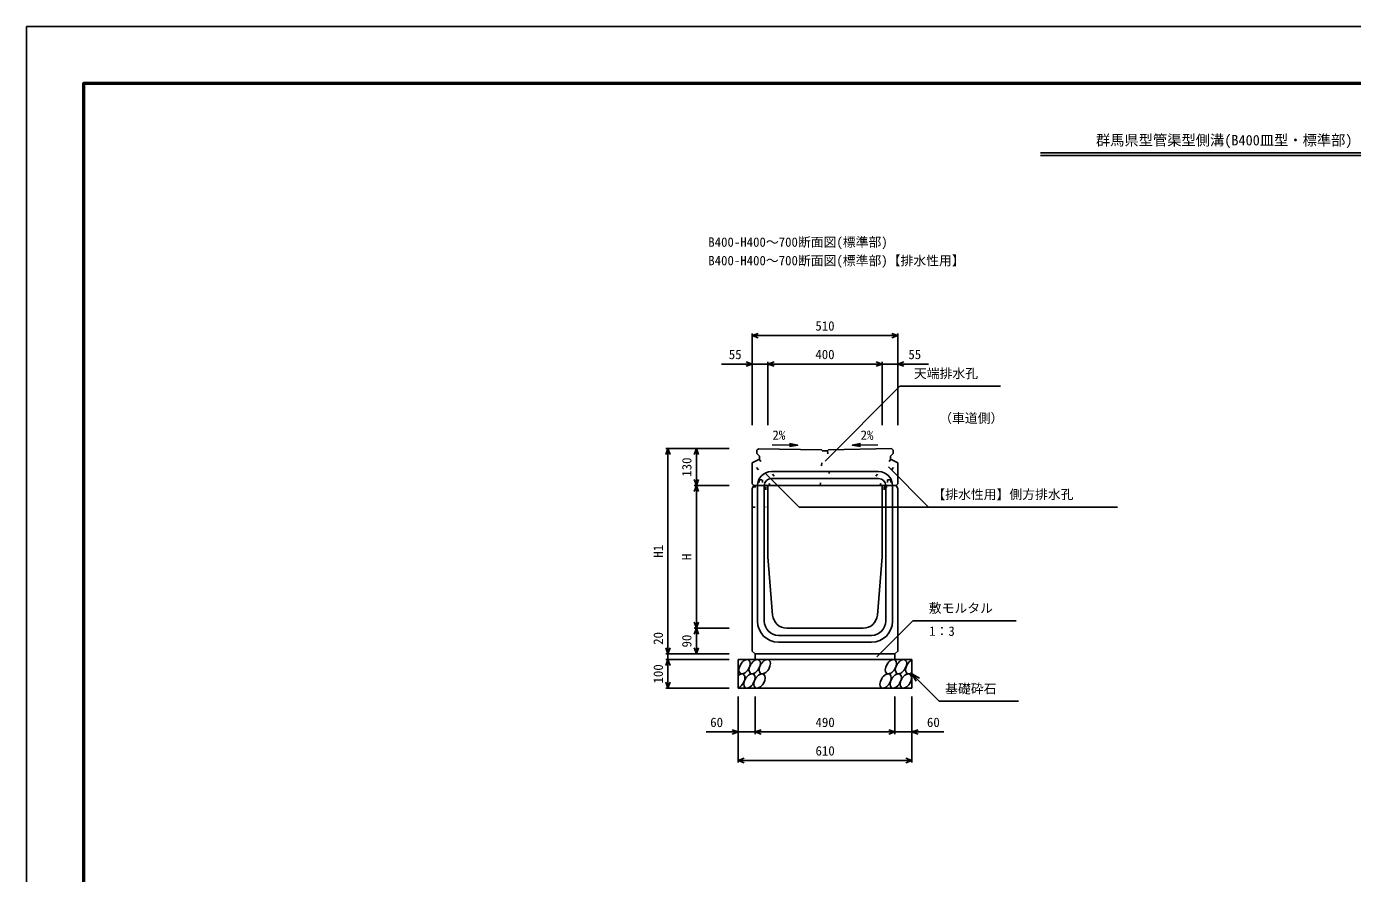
# Model space of a CAD drawing. Units: millimetres, scale not verified. Extents: x -12600 to 12600, y -5940 to 5940.
# Drawn here: x -12600 to -7950, y -2970 to 0 of the extents above; entities that cross this region are included whole.
import ezdxf
from ezdxf.enums import TextEntityAlignment as Align

# ---------------------------------------------------------------- set-up
doc = ezdxf.new("R2010")
doc.units = ezdxf.units.MM
doc.header["$LTSCALE"] = 40
doc.linetypes.add('DOTTED', pattern=[1.75, 0.25, -1.5])
for name, color, linetype, lineweight in [('0-0_DIM', 7, 'Continuous', 25), ('0-1_Defpoints', 5, 'Continuous', 25), ('0-2_HATCH', 6, 'Continuous', 25), ('0-5_OUTLINE', 3, 'Continuous', 25), ('0-6_OUTLINE2', 4, 'DOTTED', 25), ('0-7_TXT', 7, 'Continuous', 25), ('0-8_WAKU', 3, 'Continuous', 25)]:
    doc.layers.add(name, color=color, linetype=linetype, lineweight=lineweight)
doc.styles.add('ＭＳ ゴシック', font='')
doc.styles.get('ＭＳ ゴシック').set_extended_font_data('MS Gothic')

msp = doc.modelspace()

# ---------------------------------------------------------------- linework, layer by layer
at = {"layer": '0-0_DIM'}
for p, q in [((-10055, -1076.3), (-10055, -1397.94)), ((-9545, -1083.8), (-10055, -1083.8)), ((-9545, -1076.3), (-9545, -1397.94)), ((-10163.38, -1183.8), (-10055, -1183.8)), ((-10000, -1183.8), (-10055, -1183.8)), ((-10000, -1176.3), (-10000, -1397.94)), ((-10000, -1183.8), (-9600, -1183.8)), ((-9600, -1176.3), (-9600, -1397.94)), ((-9600, -1183.8), (-9545, -1183.8)), ((-9436.62, -1183.8), (-9545, -1183.8)), ((-9800, -1524.55), (-9537.1, -1261.65)), ((-9537.1, -1261.65), (-9184.36, -1261.65)), ((-10358.5, -1479.94), (-10136, -1479.94)), ((-10351, -1479.94), (-10351, -2199.94)), ((-10251, -1609.94), (-10251, -1479.94)), ((-10009.73, -1566.18), (-9890.2, -1685.71)), ((-9577.88, -1544.47), (-9436.64, -1685.71)), ((-10258.5, -1609.94), (-10136, -1609.94)), ((-10251, -1609.94), (-10251, -2109.94)), ((-9890.2, -1685.71), (-8773.78, -1685.71)), ((-9617.89, -2210.75), (-9491.66, -2084.52)), ((-9491.66, -2084.52), (-9130.19, -2084.52)), ((-10258.5, -2109.94), (-10136, -2109.94)), ((-10251, -2109.94), (-10251, -2199.94)), ((-10358.5, -2199.94), (-10136, -2199.94)), ((-10358.5, -2219.94), (-10136, -2219.94)), ((-10351, -2199.94), (-10351, -2219.94)), ((-10351, -2219.94), (-10351, -2319.94)), ((-9495, -2269.94), (-9399.24, -2365.7)), ((-9495, -2269.94), (-9469.02, -2284.94)), ((-9495, -2269.94), (-9480, -2295.92)), ((-10358.5, -2319.94), (-10136, -2319.94)), ((-10105, -2581.31), (-10105, -2349.94)), ((-10045, -2481.31), (-10045, -2349.94)), ((-9555, -2481.31), (-9555, -2349.94)), ((-9495, -2581.31), (-9495, -2349.94)), ((-9399.24, -2365.7), (-9121.69, -2365.7)), ((-10105, -2473.81), (-10216.79, -2473.81)), ((-10105, -2473.81), (-10045, -2473.81)), ((-10045, -2473.81), (-9555, -2473.81)), ((-9495, -2473.81), (-9555, -2473.81)), ((-9495, -2473.81), (-9383.21, -2473.81)), ((-10105, -2573.81), (-9495, -2573.81))]:
    msp.add_line(p, q, dxfattribs=at)
for points in [[(-10033.86, -1091.5), (-10055, -1083.8), (-10033.86, -1076.11)], [(-9566.14, -1076.11), (-9545, -1083.8), (-9566.14, -1091.5)], [(-10076.14, -1176.11), (-10055, -1183.8), (-10076.14, -1191.5)], [(-9978.86, -1191.5), (-10000, -1183.8), (-9978.86, -1176.11)], [(-9621.14, -1176.11), (-9600, -1183.8), (-9621.14, -1191.5)], [(-9523.86, -1176.11), (-9545, -1183.8), (-9523.86, -1191.5)], [(-10343.3, -1501.09), (-10351, -1479.94), (-10358.7, -1501.09)], [(-10258.7, -1501.09), (-10251, -1479.94), (-10243.3, -1501.09)], [(-10258.7, -1588.8), (-10251, -1609.94), (-10243.3, -1588.8)], [(-10258.7, -1631.09), (-10251, -1609.94), (-10243.3, -1631.09)], [(-10243.3, -2088.8), (-10251, -2109.94), (-10258.7, -2088.8)], [(-10258.7, -2131.09), (-10251, -2109.94), (-10243.3, -2131.09)], [(-10343.3, -2178.8), (-10351, -2199.94), (-10358.7, -2178.8)], [(-10243.3, -2178.8), (-10251, -2199.94), (-10258.7, -2178.8)], [(-10343.3, -2241.09), (-10351, -2219.94), (-10358.7, -2241.09)], [(-10343.3, -2298.8), (-10351, -2319.94), (-10358.7, -2298.8)], [(-10126.14, -2466.11), (-10105, -2473.81), (-10126.14, -2481.5)], [(-10023.86, -2481.5), (-10045, -2473.81), (-10023.86, -2466.11)], [(-9576.14, -2466.11), (-9555, -2473.81), (-9576.14, -2481.5)], [(-9473.86, -2466.11), (-9495, -2473.81), (-9473.86, -2481.5)], [(-10083.86, -2581.5), (-10105, -2573.81), (-10083.86, -2566.11)], [(-9516.14, -2566.11), (-9495, -2573.81), (-9516.14, -2581.5)]]:
    msp.add_lwpolyline(points, dxfattribs=at)
at = {"layer": '0-1_Defpoints'}
msp.add_lwpolyline([(-12600, -5940), (-4200, -5940), (-4200, 0), (-12600, 0)], close=True, dxfattribs=at)
at = {"layer": '0-2_HATCH'}
for centre in [(-10082.11, -2244.94), (-10046.63, -2244.94), (-10011.16, -2244.94), (-9568.95, -2244.94), (-9533.48, -2244.94), (-10065.23, -2294.94), (-10029.75, -2294.94), (-9587.55, -2294.94), (-9552.07, -2294.94), (-9516.59, -2294.94)]:
    msp.add_ellipse(centre, major_axis=(14.54, 23.54), ratio=0.5792, dxfattribs=at)
for centre, start_param, end_param in [((-9498, -2244.94), 0.6666252, 4.1103269), ((-10100.7, -2294.94), 3.7419964, 7.318141)]:
    msp.add_ellipse(centre, major_axis=(14.54, 23.54), ratio=0.5792, start_param=start_param, end_param=end_param, dxfattribs=at)
at = {"layer": '0-5_OUTLINE'}
for p, q in [((-10033.31, -1480.37), (-10039, -1485.94)), ((-10039, -1485.94), (-10039, -1496.94)), ((-10033.31, -1480.37), (-9812, -1484.71)), ((-9791, -1487.94), (-9788, -1484.69)), ((-9567, -1480.07), (-9788, -1484.69)), ((-9567, -1480.07), (-9561, -1485.94)), ((-9561, -1485.94), (-9561, -1496.94)), ((-10055, -1529.94), (-10030, -1516.94)), ((-10055, -1603.94), (-10055, -1529.94)), ((-10030, -1506.94), (-10039, -1496.94)), ((-10030, -1516.94), (-10030, -1506.94)), ((-9570, -1506.94), (-9561, -1496.94)), ((-9570, -1516.94), (-9570, -1506.94)), ((-9545, -1529.94), (-9570, -1516.94)), ((-10055, -1603.94), (-10049, -1609.94)), ((-10055, -1619.94), (-10050, -1609.94)), ((-10055, -2189.94), (-10055, -1619.94)), ((-9550, -1609.94), (-10050, -1609.94)), ((-10000, -1609.94), (-10000, -1859.94)), ((-9600, -1609.94), (-9600, -1859.94)), ((-9545, -1619.94), (-9550, -1609.94)), ((-9545, -2189.94), (-9545, -1619.94)), ((-10000, -1859.94), (-9983.68, -2063.93)), ((-9600, -1859.94), (-9616.32, -2063.93)), ((-9933.84, -2109.94), (-9666.16, -2109.94)), ((-10105, -2219.94), (-9495, -2219.94)), ((-10105, -2319.94), (-10105, -2219.94)), ((-10055, -2189.94), (-10045, -2199.94)), ((-9555, -2199.94), (-10045, -2199.94)), ((-10045, -2199.94), (-10045, -2219.94)), ((-9555, -2199.94), (-9545, -2189.94)), ((-9555, -2199.94), (-9555, -2219.94)), ((-9495, -2319.94), (-9495, -2219.94)), ((-10105, -2319.94), (-9495, -2319.94))]:
    msp.add_line(p, q, dxfattribs=at)
for points in [[(-9791, -1487.94), (-9809, -1487.94), (-9812, -1484.71)], [(-9551, -1609.94), (-9545, -1603.94), (-9545, -1529.94)]]:
    msp.add_lwpolyline(points, dxfattribs=at)
for centre, start, end in [((-9933.84, -2059.94), 184.57392, 270), ((-9666.16, -2059.94), 270, 355.42608)]:
    msp.add_arc(centre, 50, start, end, dxfattribs=at)
at = {"layer": '0-6_OUTLINE2'}
for p, q in [((-9990.79, -1609.94), (-10053.4, -1529.11)), ((-10031.41, -1517.67), (-9947.82, -1609.94)), ((-9816.77, -1609.94), (-9809, -1487.94)), ((-9791, -1487.94), (-9783.23, -1609.94)), ((-9568.59, -1517.67), (-9652.18, -1609.94)), ((-9609.21, -1609.94), (-9546.6, -1529.11)), ((-10052.25, -1614.44), (-10008, -1614.44)), ((-10031, -1589.44), (-10019, -1589.44)), ((-10031, -1589.44), (-10031, -1614.44)), ((-10019, -1589.44), (-10019, -1614.44)), ((-10008, -1614.44), (-10008, -1684.94)), ((-9592, -1614.44), (-9592, -1684.94)), ((-9592, -1614.44), (-9547.75, -1614.44)), ((-9581, -1589.44), (-9569, -1589.44)), ((-9581, -1589.44), (-9581, -1614.44)), ((-9569, -1589.44), (-9569, -1614.44)), ((-10055, -1684.94), (-10008, -1684.94)), ((-9592, -1684.94), (-9545, -1684.94))]:
    msp.add_line(p, q, dxfattribs=at)
at = {"layer": '0-6_OUTLINE2', "linetype": 'Continuous'}
for p, q in [((-9988, -1560.94), (-9612, -1560.94)), ((-10037, -1609.94), (-10037, -2084.94)), ((-10013, -1609.94), (-10013, -2084.94)), ((-9988, -1584.94), (-9612, -1584.94)), ((-9587, -1609.94), (-9587, -2084.94)), ((-9563, -1609.94), (-9563, -2084.94)), ((-9963, -2134.94), (-9637, -2134.94)), ((-9963, -2158.94), (-9637, -2158.94))]:
    msp.add_line(p, q, dxfattribs=at)
for centre, radius, start, end in [((-9988, -1609.94), 49, 90, 180), ((-9612, -1609.94), 49, 0, 90), ((-9988, -1609.94), 25, 90, 180), ((-9612, -1609.94), 25, 0, 90), ((-9963, -2084.94), 74, 180, 270), ((-9963, -2084.94), 50, 180, 270), ((-9637, -2084.94), 50, 270, 0), ((-9637, -2084.94), 74, 270, 0)]:
    msp.add_arc(centre, radius, start, end, dxfattribs=at)
at = {"layer": '0-7_TXT'}
for p, q in [((-9044.18, -442.8), (-7755.82, -442.8)), ((-9044.18, -452.4), (-7755.82, -452.4)), ((-9895.29, -1468.48), (-9924.93, -1473.13)), ((-9704.71, -1468.48), (-9675.07, -1473.13))]:
    msp.add_line(p, q, dxfattribs=at)
for points in [[(-9985.71, -1466.76), (-9895.29, -1468.48), (-9924.73, -1462.71)], [(-9614.29, -1466.76), (-9704.71, -1468.48), (-9675.27, -1462.71)]]:
    msp.add_lwpolyline(points, dxfattribs=at)
at = {"layer": '0-8_WAKU', "lineweight": 50}
msp.add_lwpolyline([(-12400, -5740), (-4400, -5740), (-4400, -200), (-12400, -200)], close=True, dxfattribs=at)

# ---------------------------------------------------------------- texts
at = {"layer": '0-0_DIM', "style": 'ＭＳ ゴシック'}
for s, p in [('510', (-9833.75, -1076.3)), ('55', (-10137.34, -1176.3)), ('400', (-9833.75, -1176.3)), ('55', (-9507.66, -1176.3)), ('天端排水孔', (-9488.36, -1242.91)), ('（車道側）', (-9399.58, -1399.65)), ('【排水性用】側方排水孔', (-9423.49, -1666.97)), ('敷モルタル', (-9436.06, -2065.78)), ('1：3', (-9434.87, -2146.54)), ('基礎砕石', (-9378.68, -2348.53)), ('60', (-10202.5, -2466.31)), ('490', (-9833.22, -2466.31)), ('60', (-9442.5, -2466.31)), ('610', (-9833.22, -2566.31))]:
    msp.add_text(s, height=32.99, dxfattribs=at).set_placement(p, align=Align.BOTTOM_LEFT)
for s, p in [('130', (-10258.5, -1578.69)), ('H1', (-10358.5, -1862.44)), ('H', (-10258.5, -1871.19)), ('20', (-10358.5, -2168.13)), ('90', (-10258.5, -2177.44)), ('100', (-10358.5, -2303.69))]:
    msp.add_text(s, height=32.99, rotation=90, dxfattribs=at).set_placement(p, align=Align.BOTTOM_LEFT)
at = {"layer": '0-7_TXT', "style": 'ＭＳ ゴシック'}
for s, height, p in [('群馬県型管渠型側溝(B400皿型・標準部)', 36.66, (-8850, -427.8)), ('B400-H400～700断面図(標準部)', 32.99, (-10209.34, -782.34)), ('B400-H400～700断面図(標準部)【排水性用】', 32.99, (-10209.34, -847.21)), ('2%', 32.99, (-9984.25, -1459.15)), ('2%', 32.99, (-9675.14, -1459.15))]:
    msp.add_text(s, height=height, dxfattribs=at).set_placement(p, align=Align.BOTTOM_LEFT)

doc.saveas('drawing.dxf')
